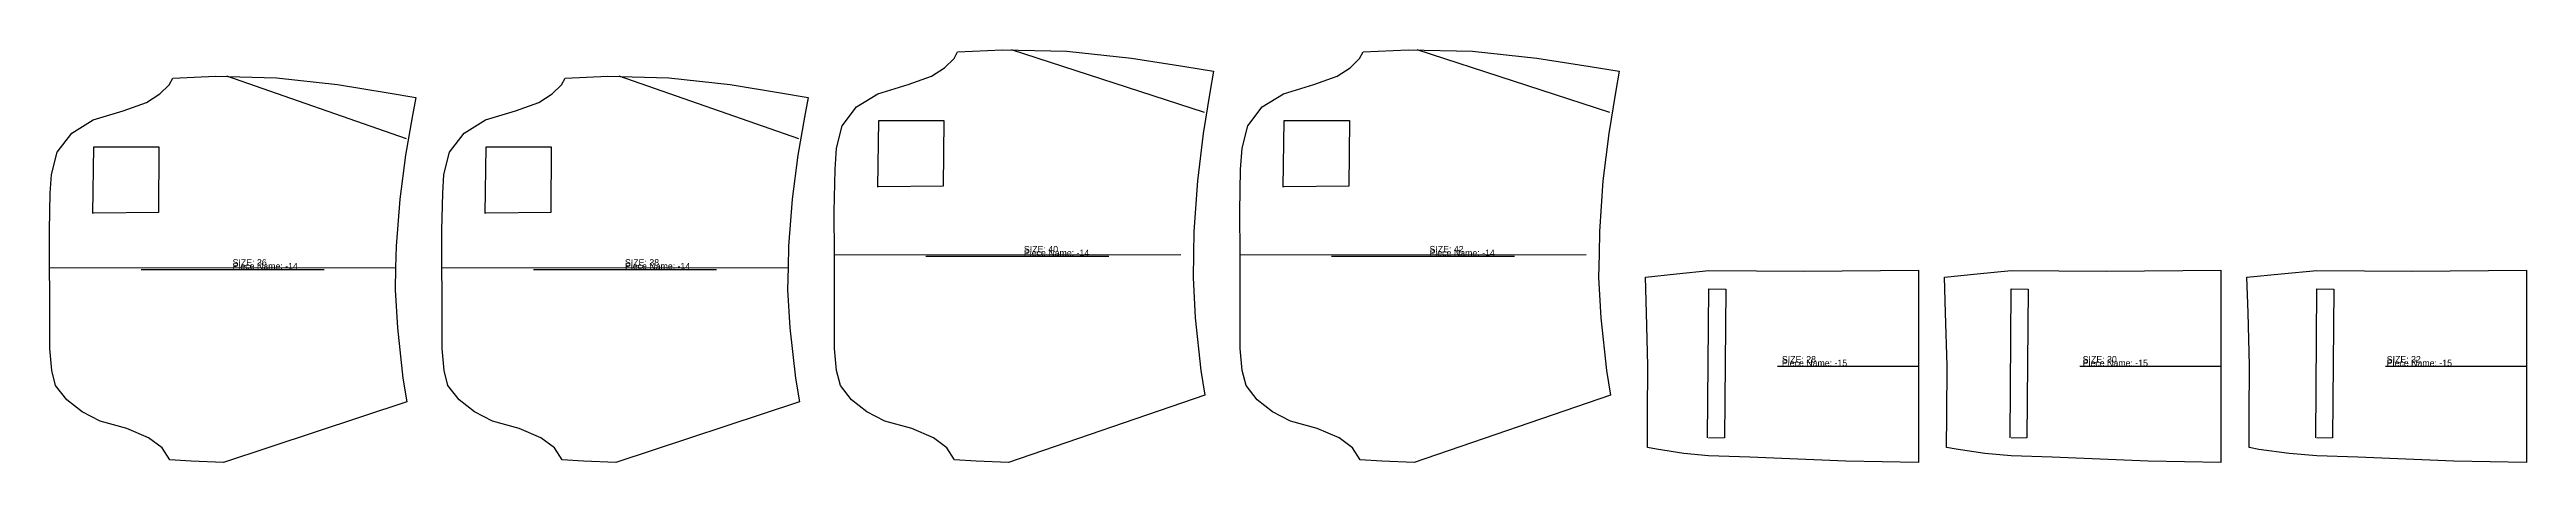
# Model space of a CAD drawing. Extents: x 0 to 2576, y 0 to 49.
# Drawn here: x 2396.5 to 2491, y 0 to 15.7 of the extents above; entities that cross this region are included whole.
import ezdxf

# ---------------------------------------------------------------- set-up
doc = ezdxf.new("R2010")
doc.units = 0

# ---------------------------------------------------------------- blocks, each defined once
blk = doc.blocks.new('1111-14_36')
at = {"layer": '1'}
blk.add_lwpolyline([(6.6365, 0), (5.4044, 0.0548), (4.5827, 0.1012), (4.2897, 0.553), (3.7784, 0.9386), (2.9479, 1.295), (1.9295, 1.5759), (1.2389, 1.9364), (0.6556, 2.3898), (0.2297, 2.9379), (0.0836, 3.5039), (0.0092, 4.3521), (0.0093, 6.4429), (0.0012, 7.4232), (0, 8.8637), (0.0296, 10.2751), (0.0793, 10.9869), (0.2952, 11.8334), (0.8445, 12.5593), (1.6605, 13.0629), (2.8108, 13.4161), (3.7022, 13.7317), (4.2031, 14.0561), (4.5632, 14.4066), (4.696, 14.6605), (6.3248, 14.7272), (8.6573, 14.6739), (10.9857, 14.4105), (12.9155, 14.0956), (13.9609, 13.9255), (13.8224, 13.1712), (13.5738, 11.7234), (13.3516, 10.0464), (13.213, 8.2517), (13.1972, 7.4401), (13.1806, 6.5901), (13.2623, 5.1319), (13.4772, 3.2172), (13.6299, 2.3132), (6.6365, 0)], close=True, dxfattribs=at)
at = {"layer": '5'}
blk.add_line((3.4902, 7.3636), (10.4707, 7.3636), dxfattribs=at)
at = {"layer": '7'}
blk.add_line((3.4902, 7.3636), (10.4707, 7.3636), dxfattribs=at)
at = {"layer": '8'}
for p, q in [((6.7444, 14.7492), (13.5957, 12.3543)), ((0.0012, 7.4232), (13.2053, 7.4342))]:
    blk.add_line(p, q, dxfattribs=at)
blk.add_lwpolyline([(1.6524, 9.5013), (1.6897, 12.0434), (4.1706, 12.0444), (4.1525, 9.5329), (1.6721, 9.5118)], dxfattribs=at)
at = {"layer": '1'}
for s, p in [('SIZE: 36', (6.9804, 7.5036)), ('Piece Name: -14', (6.9804, 7.3636))]:
    blk.add_text(s, height=0.25, dxfattribs=at).set_placement(p)
blk = doc.blocks.new('1111-14_38')
at = {"layer": '1'}
blk.add_lwpolyline([(6.6365, 0), (5.4044, 0.0548), (4.5827, 0.1012), (4.2897, 0.553), (3.7784, 0.9386), (2.9479, 1.295), (1.9295, 1.5759), (1.2389, 1.9364), (0.6556, 2.3898), (0.2297, 2.9379), (0.0836, 3.5039), (0.0092, 4.3521), (0.0093, 6.4429), (0.0012, 7.4232), (0, 8.8637), (0.0296, 10.2751), (0.0793, 10.9869), (0.2952, 11.8334), (0.8445, 12.5593), (1.6605, 13.0629), (2.8108, 13.4161), (3.7022, 13.7317), (4.2031, 14.0561), (4.5632, 14.4066), (4.696, 14.6605), (6.3248, 14.7272), (8.6573, 14.6739), (10.9857, 14.4105), (12.9155, 14.0956), (13.9609, 13.9255), (13.8224, 13.1712), (13.5738, 11.7234), (13.3516, 10.0464), (13.213, 8.2517), (13.1972, 7.4401), (13.1806, 6.5901), (13.2623, 5.1319), (13.4772, 3.2172), (13.6299, 2.3132), (6.6365, 0)], close=True, dxfattribs=at)
at = {"layer": '5'}
blk.add_line((3.4902, 7.3636), (10.4707, 7.3636), dxfattribs=at)
at = {"layer": '7'}
blk.add_line((3.4902, 7.3636), (10.4707, 7.3636), dxfattribs=at)
at = {"layer": '8'}
for p, q in [((6.7444, 14.7492), (13.5957, 12.3543)), ((0.0012, 7.4232), (13.2053, 7.4342))]:
    blk.add_line(p, q, dxfattribs=at)
blk.add_lwpolyline([(1.6524, 9.5013), (1.6897, 12.0434), (4.1706, 12.0444), (4.1525, 9.5329), (1.6721, 9.5118)], dxfattribs=at)
at = {"layer": '1'}
for s, p in [('SIZE: 38', (6.9804, 7.5036)), ('Piece Name: -14', (6.9804, 7.3636))]:
    blk.add_text(s, height=0.25, dxfattribs=at).set_placement(p)
blk = doc.blocks.new('1111-14_40')
at = {"layer": '1'}
blk.add_lwpolyline([(6.6411, 0), (5.409, 0.0548), (4.5873, 0.1012), (4.2943, 0.553), (3.783, 0.9386), (2.9525, 1.295), (1.9341, 1.5759), (1.2435, 1.9364), (0.6602, 2.3898), (0.2343, 2.9379), (0.0882, 3.5039), (0.0138, 4.3521), (0.0148, 6.7832), (0.0058, 7.9232), (0, 9.5657), (0.0294, 11.1751), (0.0839, 11.9869), (0.2998, 12.8334), (0.8491, 13.5593), (1.6651, 14.0629), (2.8154, 14.4161), (3.7068, 14.7317), (4.2077, 15.0561), (4.5678, 15.4066), (4.7006, 15.6605), (6.4164, 15.7377), (8.8742, 15.6914), (11.3286, 15.4238), (13.3633, 15.1002), (14.4655, 14.9255), (14.3232, 14.1126), (14.0686, 12.5524), (13.8446, 10.7459), (13.7115, 8.8135), (13.7018, 7.9401), (13.6809, 7.049), (13.7606, 5.5198), (13.9781, 3.5115), (14.1345, 2.5632), (6.6411, 0)], close=True, dxfattribs=at)
at = {"layer": '5'}
blk.add_line((3.4948, 7.8636), (10.4753, 7.8636), dxfattribs=at)
at = {"layer": '7'}
blk.add_line((3.4948, 7.8636), (10.4753, 7.8636), dxfattribs=at)
at = {"layer": '8'}
for p, q in [((6.749, 15.7492), (14.1003, 13.3543)), ((0.0058, 7.9232), (13.2099, 7.9342))]:
    blk.add_line(p, q, dxfattribs=at)
blk.add_lwpolyline([(1.657, 10.5013), (1.6943, 13.0434), (4.1752, 13.0444), (4.1571, 10.5329), (1.6767, 10.5118)], dxfattribs=at)
at = {"layer": '1'}
for s, p in [('SIZE: 40', (7.2327, 8.0088)), ('Piece Name: -14', (7.2327, 7.8688))]:
    blk.add_text(s, height=0.25, dxfattribs=at).set_placement(p)
blk = doc.blocks.new('1111-14_42')
at = {"layer": '1'}
blk.add_lwpolyline([(6.6411, 0), (5.409, 0.0548), (4.5873, 0.1012), (4.2943, 0.553), (3.783, 0.9386), (2.9525, 1.295), (1.9341, 1.5759), (1.2435, 1.9364), (0.6602, 2.3898), (0.2343, 2.9379), (0.0882, 3.5039), (0.0138, 4.3521), (0.0148, 6.7832), (0.0058, 7.9232), (0, 9.5657), (0.0294, 11.1751), (0.0839, 11.9869), (0.2998, 12.8334), (0.8491, 13.5593), (1.6651, 14.0629), (2.8154, 14.4161), (3.7068, 14.7317), (4.2077, 15.0561), (4.5678, 15.4066), (4.7006, 15.6605), (6.4164, 15.7377), (8.8742, 15.6914), (11.3286, 15.4238), (13.3633, 15.1002), (14.4655, 14.9255), (14.3232, 14.1126), (14.0686, 12.5524), (13.8446, 10.7459), (13.7115, 8.8135), (13.7018, 7.9401), (13.6809, 7.049), (13.7606, 5.5198), (13.9781, 3.5115), (14.1345, 2.5632), (6.6411, 0)], close=True, dxfattribs=at)
at = {"layer": '5'}
blk.add_line((3.4948, 7.8636), (10.4753, 7.8636), dxfattribs=at)
at = {"layer": '7'}
blk.add_line((3.4948, 7.8636), (10.4753, 7.8636), dxfattribs=at)
at = {"layer": '8'}
for p, q in [((6.749, 15.7492), (14.1003, 13.3543)), ((0.0058, 7.9232), (13.2099, 7.9342))]:
    blk.add_line(p, q, dxfattribs=at)
blk.add_lwpolyline([(1.657, 10.5013), (1.6943, 13.0434), (4.1752, 13.0444), (4.1571, 10.5329), (1.6767, 10.5118)], dxfattribs=at)
at = {"layer": '1'}
for s, p in [('SIZE: 42', (7.2327, 8.0088)), ('Piece Name: -14', (7.2327, 7.8688))]:
    blk.add_text(s, height=0.25, dxfattribs=at).set_placement(p)
blk = doc.blocks.new('1111-15_28')
at = {"layer": '1'}
blk.add_lwpolyline([(10.4061, 0), (7.6356, 0.0509), (3.9788, 0.2004), (2.4093, 0.249), (1.4637, 0.3426), (0.4186, 0.503), (0.0775, 0.5698), (0.0803, 1.7984), (0.0932, 3.6996), (0.0406, 5.7037), (0, 7.0669), (1.1828, 7.1962), (2.4175, 7.3153), (6.0501, 7.2969), (10.4061, 7.337), (10.4061, 0)], dxfattribs=at)
at = {"layer": '5'}
blk.add_line((5.0311, 3.6685), (10.4061, 3.6685), dxfattribs=at)
at = {"layer": '6'}
blk.add_line((10.4061, 7.337), (10.4061, 0), dxfattribs=at)
at = {"layer": '7'}
blk.add_line((5.0311, 3.6685), (10.4061, 3.6685), dxfattribs=at)
at = {"layer": '8'}
blk.add_lwpolyline([(2.3695, 0.9413), (2.4174, 6.6247), (3.0672, 6.6063), (3.0098, 0.9334), (2.4091, 0.9296)], dxfattribs=at)
at = {"layer": '1'}
for s, p in [('SIZE: 28', (5.203, 3.8085)), ('Piece Name: -15', (5.203, 3.6685))]:
    blk.add_text(s, height=0.25, dxfattribs=at).set_placement(p)
blk = doc.blocks.new('1111-15_30')
at = {"layer": '1'}
blk.add_lwpolyline([(10.5311, 0), (7.7606, 0.0509), (4.1038, 0.2004), (2.5343, 0.249), (1.5383, 0.3407), (0.437, 0.5019), (0.0775, 0.5698), (0.0803, 1.7984), (0.0932, 3.6996), (0.0406, 5.7037), (0, 7.0669), (1.2441, 7.1966), (2.5425, 7.3153), (6.1751, 7.2969), (10.5311, 7.337), (10.5311, 0)], dxfattribs=at)
at = {"layer": '5'}
blk.add_line((5.1561, 3.6685), (10.5311, 3.6685), dxfattribs=at)
at = {"layer": '6'}
blk.add_line((10.5311, 7.337), (10.5311, 0), dxfattribs=at)
at = {"layer": '7'}
blk.add_line((5.1561, 3.6685), (10.5311, 3.6685), dxfattribs=at)
at = {"layer": '8'}
blk.add_lwpolyline([(2.4945, 0.9413), (2.5424, 6.6247), (3.1922, 6.6063), (3.1348, 0.9334), (2.5341, 0.9296)], dxfattribs=at)
at = {"layer": '1'}
for s, p in [('SIZE: 30', (5.2655, 3.8085)), ('Piece Name: -15', (5.2655, 3.6685))]:
    blk.add_text(s, height=0.25, dxfattribs=at).set_placement(p)
blk = doc.blocks.new('1111-15_32')
at = {"layer": '1'}
blk.add_lwpolyline([(10.6561, 0), (7.8856, 0.0509), (4.2288, 0.2004), (2.6593, 0.249), (1.6129, 0.3388), (0.4555, 0.5009), (0.0775, 0.5698), (0.0803, 1.7984), (0.0932, 3.6996), (0.0406, 5.7037), (0, 7.0669), (1.3053, 7.1969), (2.6675, 7.3153), (6.3001, 7.2969), (10.6561, 7.337), (10.6561, 0)], dxfattribs=at)
at = {"layer": '5'}
blk.add_line((5.2811, 3.6685), (10.6561, 3.6685), dxfattribs=at)
at = {"layer": '6'}
blk.add_line((10.6561, 7.337), (10.6561, 0), dxfattribs=at)
at = {"layer": '7'}
blk.add_line((5.2811, 3.6685), (10.6561, 3.6685), dxfattribs=at)
at = {"layer": '8'}
blk.add_lwpolyline([(2.6195, 0.9413), (2.6674, 6.6247), (3.3172, 6.6063), (3.2598, 0.9334), (2.6591, 0.9296)], dxfattribs=at)
at = {"layer": '1'}
for s, p in [('SIZE: 32', (5.328, 3.8085)), ('Piece Name: -15', (5.328, 3.6685))]:
    blk.add_text(s, height=0.25, dxfattribs=at).set_placement(p)

msp = doc.modelspace()

# ---------------------------------------------------------------- block references
at = {"layer": '1'}
for name, p in [('1111-14_40', (2426.4662, 0)), ('1111-14_42', (2441.9317, 0)), ('1111-14_36', (2396.5444, 0)), ('1111-14_38', (2411.5053, 0)), ('1111-15_28', (2457.3972, 0)), ('1111-15_30', (2468.8033, 0)), ('1111-15_32', (2480.3344, 0))]:
    msp.add_blockref(name, p, dxfattribs=at)

doc.saveas('drawing.dxf')
